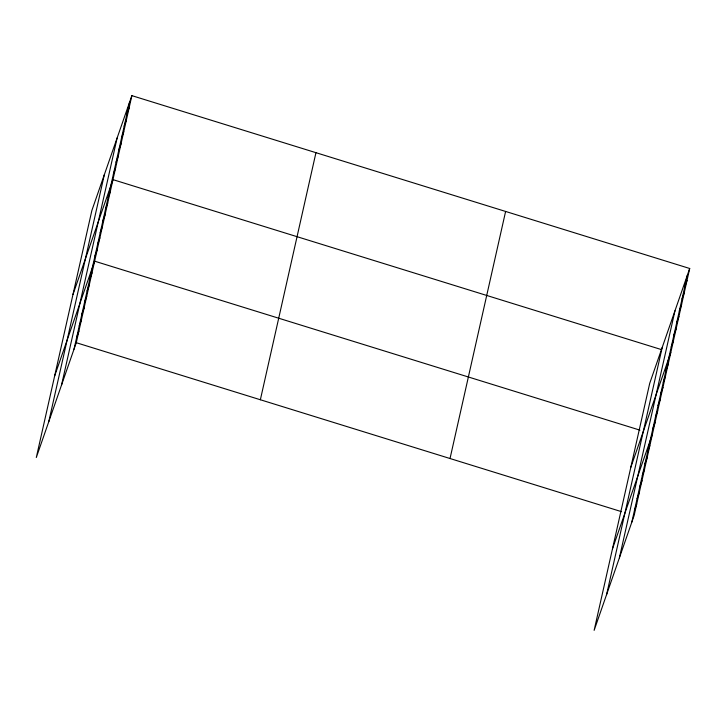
<?xml version="1.0" encoding="UTF-8"?>
<svg xmlns="http://www.w3.org/2000/svg" width="726" height="726" viewBox="0 0 726 726"><rect width="100%" height="100%" fill="white"/><g stroke="black" fill="none" stroke-linecap="round" stroke-linejoin="round"><path stroke-width="1.09" d="M48.742 421.788L104.326 174.712M61.556 384.98L117.14 137.913M73.998 349.26L129.582 102.194M131.869 95.641L91.884 210.44L36.3 457.507L76.275 342.708L131.869 95.641L689.7 268.493L634.116 515.56L594.131 630.359L649.725 383.292L689.7 268.493M260.362 399.754L315.955 152.678M450.029 458.523L505.614 211.447M606.573 594.639L662.166 347.572M619.387 557.84L674.98 310.764M631.829 522.112L687.422 275.045M126.887 114.191L129.164 107.639M124.182 126.197L126.469 119.636M121.487 138.194L123.765 131.642M118.783 150.191L121.07 143.639M116.087 162.197L118.365 155.645M113.383 174.195L115.67 167.642M72.99 294.438L112.966 179.64L661.386 349.578M108.065 197.844L110.343 191.292M105.442 209.487L107.72 202.935M102.82 221.14L105.107 214.587M100.197 232.783L102.484 226.231M97.583 244.435L99.861 237.883M94.961 256.078L97.239 249.526M54.641 375.977L94.625 261.178L639.905 430.137M89.715 279.374L92.002 272.822M87.102 291.026L89.38 284.474M84.479 302.669L86.757 296.117M81.856 314.322L84.143 307.77M79.234 325.965L81.521 319.413M76.62 337.617L78.898 331.065M684.718 287.042L686.996 280.49M682.023 299.048L684.3 292.496M679.318 311.046L681.596 304.493M676.614 323.052L678.901 316.491M673.919 335.049L676.196 328.497M671.214 347.046L673.501 340.494M630.821 467.299L670.797 352.5M665.896 370.696L668.183 364.143M663.274 382.348L665.56 375.796M660.66 393.991L662.938 387.439M658.037 405.643L660.315 399.091M655.415 417.287L657.692 410.735M652.792 428.939L655.079 422.378M612.481 548.829L652.456 434.03M647.556 452.234L649.834 445.673M644.933 463.878L647.211 457.326M642.31 475.521L644.597 468.969M639.688 487.173L641.975 480.621M637.074 498.816L639.352 492.264M634.451 510.469L636.729 503.917M76.275 342.708L621.556 511.676"/></g></svg>
